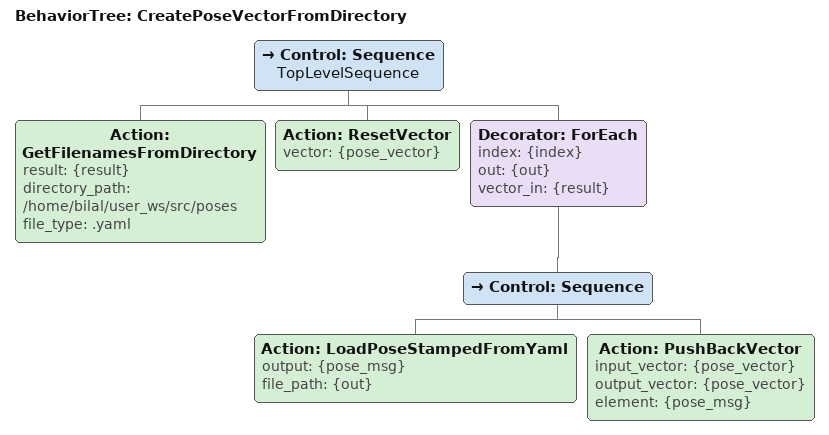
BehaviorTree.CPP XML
<?xml version='1.0' encoding='UTF-8'?>
<root BTCPP_format="4" main_tree_to_execute="CreatePoseVectorFromDirectory">
  <BehaviorTree ID="CreatePoseVectorFromDirectory" _description="">
    <Control ID="Sequence" name="TopLevelSequence">
      <Action ID="GetFilenamesFromDirectory" result="{result}" directory_path="/home/bilal/user_ws/src/poses" file_type=".yaml"/>
      <Action ID="ResetVector" vector="{pose_vector}"/>
      <Decorator ID="ForEach" index="{index}" out="{out}" vector_in="{result}">
        <Control ID="Sequence">
          <Action ID="LoadPoseStampedFromYaml" output="{pose_msg}" file_path="{out}"/>
          <Action ID="PushBackVector" input_vector="{pose_vector}" output_vector="{pose_vector}" element="{pose_msg}"/>
        </Control>
      </Decorator>
    </Control>
  </BehaviorTree>
</root>
